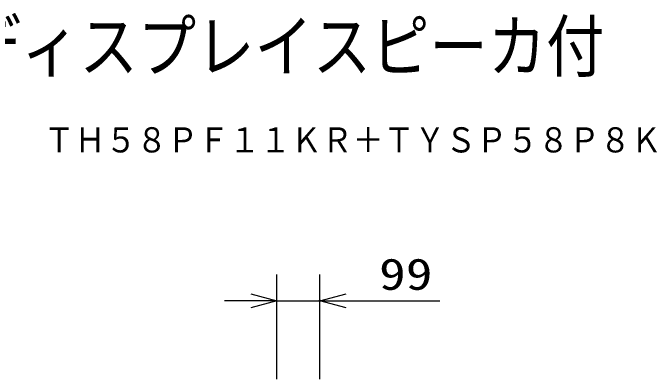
# Model space of a CAD drawing. Units: millimetres, scale not verified. Extents: x -63 to 63, y -57 to 57.
# Drawn here: x 12.94 to 62.22, y 29.37 to 57.39 of the extents above; entities that cross this region are included whole.
import ezdxf
from ezdxf.enums import TextEntityAlignment as Align

# ---------------------------------------------------------------- set-up
doc = ezdxf.new("R2010")
doc.units = ezdxf.units.MM
doc.header["$LTSCALE"] = 0.190236
doc.header["$PDMODE"] = 32
doc.header["$PDSIZE"] = 0.0951
for name, color, linetype in [('0-0_TOUROKU', 3, 'Continuous'), ('0-1_GAIKEI', 1, 'Continuous'), ('0-2_MOJI1', 2, 'Continuous')]:
    doc.layers.add(name, color=color, linetype=linetype)
doc.styles.add('ＭＳ ゴシック', font='')
doc.styles.get('ＭＳ ゴシック').set_extended_font_data('MS Gothic')

# ---------------------------------------------------------------- blocks, each defined once
blk = doc.blocks.new('_OPEN30')
at = {"layer": '0-1_GAIKEI', "color": 7}
blk.add_line((0, 0), (-1, 0), dxfattribs=at)
blk.add_lwpolyline([(-1, 0.26795), (0, 0), (-1, -0.26795)], dxfattribs=at)

msp = doc.modelspace()

# ---------------------------------------------------------------- linework, layer by layer
at = {"layer": '0-1_GAIKEI', "color": 3}
for p, q in [((33.1296, 29.3651), (33.1296, 37.3651)), ((36.4296, 29.3651), (36.4296, 37.3651)), ((31.1295, 35.3651), (29.1295, 35.3651)), ((33.1296, 35.3651), (36.4296, 35.3651)), ((38.4296, 35.3651), (45.5962, 35.3651))]:
    msp.add_line(p, q, dxfattribs=at)
at = {"layer": '0-2_MOJI1', "color": 7}
msp.add_point((36.4296, 35.3651), dxfattribs=at)

# ---------------------------------------------------------------- block references
at = {"layer": '0-1_GAIKEI', "xscale": 2, "yscale": 2}
msp.add_blockref('_OPEN30', (33.1296, 35.3651), dxfattribs=at)
at = {"layer": '0-1_GAIKEI', "xscale": 2, "yscale": 2, "rotation": 180}
msp.add_blockref('_OPEN30', (36.4296, 35.3651), dxfattribs=at)

# ---------------------------------------------------------------- texts
at = {"layer": '0-0_TOUROKU', "color": 1, "style": 'ＭＳ ゴシック', "width": 0.9}
msp.add_text('ＴＨ５８ＰＦ１１ＫＲ＋ＴＹＳＰ５８Ｐ８Ｋ', height=1.925, dxfattribs=at).set_placement((15.3, 46.13), align=Align.BOTTOM_LEFT)
at = {"layer": '0-1_GAIKEI', "color": 3, "style": 'ＭＳ ゴシック', "width": 1.25}
msp.add_text('99', height=2.406, dxfattribs=at).set_placement((40.946, 35.4747), align=Align.BOTTOM_LEFT)
at = {"layer": '0-2_MOJI1', "style": 'ＭＳ ゴシック', "width": 0.85}
msp.add_text('ハイビジョンプラズマディスプレイスピーカ付', height=3.848, dxfattribs=at).set_placement((-35.5001, 51.7599), align=Align.BOTTOM_LEFT)

doc.saveas('drawing.dxf')
